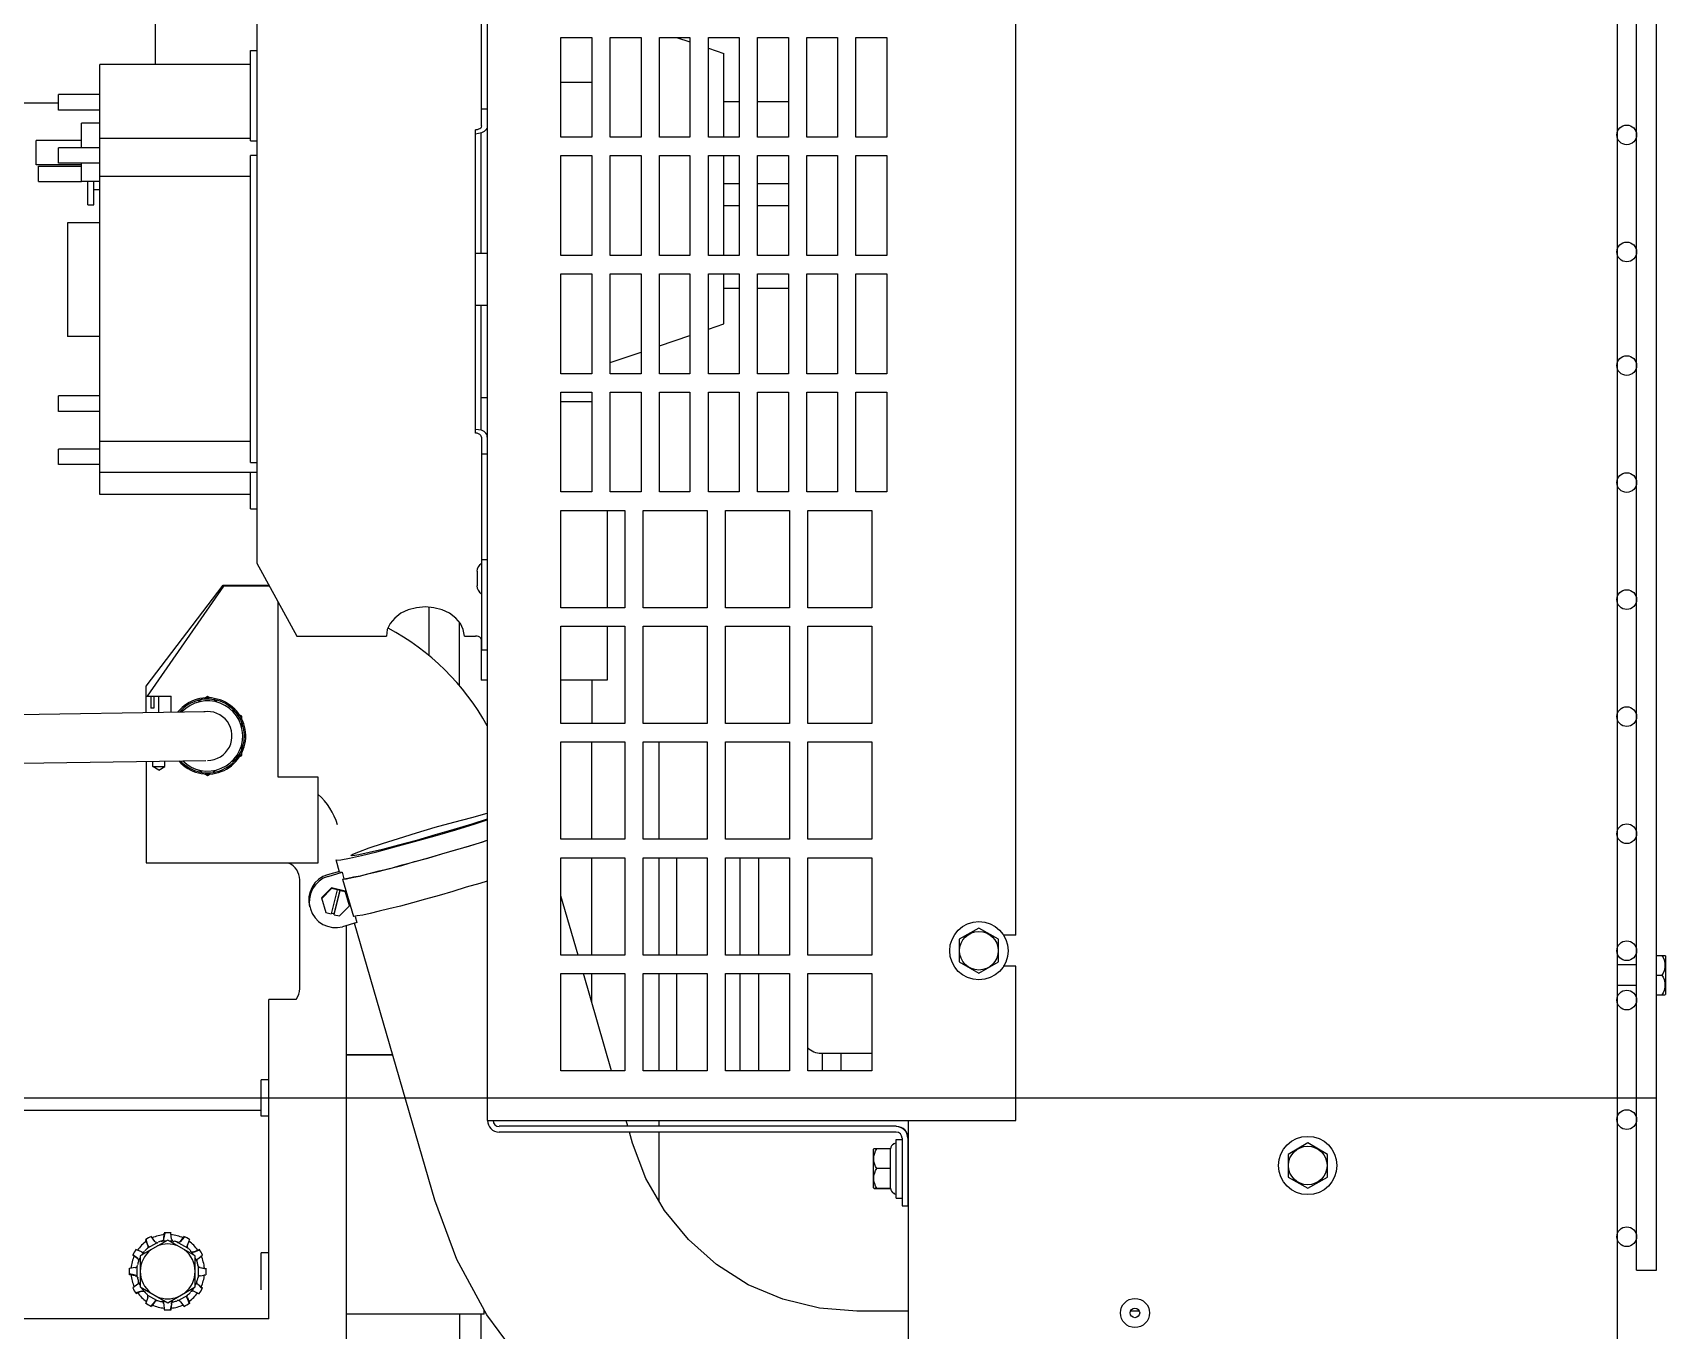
# Model space of a CAD drawing. Header units: millimetres. Extents: x 20 to 897, y 6 to 547.
# Drawn here: x 255.16 to 262.71, y 35.6 to 41.6 of the extents above; entities that cross this region are included whole.
import ezdxf

# ---------------------------------------------------------------- set-up
doc = ezdxf.new("R2010")
doc.units = ezdxf.units.MM
doc.layers.add('GENERADOR', color=254, linetype='Continuous')
doc.layers.add('Media Tensión', color=254, linetype='Continuous')

# ---------------------------------------------------------------- blocks, each defined once
blk = doc.blocks.new('Generador 2')
at = {"layer": 'GENERADOR', "color": 150}
for p, q in [((24.14442, 303.62146), (24.14442, 302.56469)), ((24.15282, 302.68076), (24.15282, 303.6168)), ((24.1614, 302.68076), (24.1614, 303.6168)), ((23.6525, 303.58358), (23.6525, 302.74589)), ((23.88259, 302.8265), (23.88259, 303.45482)), ((23.50806, 303.2878), (23.50806, 303.20551)), ((23.65007, 303.17882), (23.65007, 303.27157)), ((23.55229, 303.2335), (23.55229, 302.98848)), ((23.54949, 303.21166), (23.55229, 303.21166)), ((23.54949, 303.17229), (23.54949, 303.21166)), ((23.68459, 303.21726), (23.69803, 303.21726)), ((23.68459, 303.17397), (23.68459, 303.21726)), ((23.69803, 303.21726), (23.69803, 303.17397)), ((23.70606, 303.21726), (23.71949, 303.21726)), ((23.70606, 303.17397), (23.70606, 303.21726)), ((23.71949, 303.21726), (23.71949, 303.17397)), ((23.72752, 303.21726), (23.74076, 303.21726)), ((23.72752, 303.17397), (23.72752, 303.21726)), ((23.73498, 303.21726), (23.74076, 303.2154)), ((23.74076, 303.21726), (23.74076, 303.17397)), ((23.74879, 303.21726), (23.76222, 303.21726)), ((23.74879, 303.17397), (23.74879, 303.21726)), ((23.74879, 303.2126), (23.75551, 303.21036)), ((23.75551, 303.17397), (23.75551, 303.21036)), ((23.76222, 303.21726), (23.76222, 303.17397)), ((23.77025, 303.21726), (23.78368, 303.21726)), ((23.77025, 303.17397), (23.77025, 303.21726)), ((23.78368, 303.21726), (23.78368, 303.17397)), ((23.79171, 303.21726), (23.80496, 303.21726)), ((23.79171, 303.17397), (23.79171, 303.21726)), ((23.80496, 303.21726), (23.80496, 303.17397)), ((23.81298, 303.21726), (23.82642, 303.21726)), ((23.81298, 303.17397), (23.81298, 303.21726)), ((23.82642, 303.21726), (23.82642, 303.17397)), ((23.48399, 303.02804), (23.48399, 303.20551)), ((23.54949, 303.20551), (23.48399, 303.20551)), ((23.69803, 303.19767), (23.68459, 303.19767)), ((23.46589, 303.18573), (23.46589, 303.19244)), ((23.48399, 303.19244), (23.46589, 303.19244)), ((23.75551, 303.18946), (23.76222, 303.18946)), ((23.77025, 303.18946), (23.78368, 303.18946)), ((23.35299, 303.1889), (23.46589, 303.1889)), ((23.48399, 303.18573), (23.46589, 303.18573)), ((23.6525, 303.1861), (23.65007, 303.1861)), ((23.48399, 303.17994), (23.47596, 303.17994)), ((23.47596, 303.1693), (23.47596, 303.17994)), ((23.64746, 303.04502), (23.64746, 303.17714)), ((23.64821, 303.17714), (23.64746, 303.17714)), ((23.64877, 303.17546), (23.64746, 303.17528)), ((23.64877, 303.17733), (23.64821, 303.17714)), ((23.64933, 303.17752), (23.64877, 303.17733)), ((23.65007, 303.17584), (23.64877, 303.17546)), ((23.6497, 303.17789), (23.64933, 303.17752)), ((23.64989, 303.17826), (23.6497, 303.17789)), ((23.65007, 303.17882), (23.64989, 303.17826)), ((23.64989, 303.12321), (23.64989, 303.17584)), ((23.65119, 303.1764), (23.65007, 303.17584)), ((23.65194, 303.17714), (23.65119, 303.1764)), ((23.6525, 303.17789), (23.65194, 303.17714)), ((23.6525, 303.17882), (23.6525, 303.17789)), ((23.45618, 303.16184), (23.45618, 303.17248)), ((23.47596, 303.17248), (23.45618, 303.17248)), ((23.46589, 303.16259), (23.46589, 303.1693)), ((23.48399, 303.1693), (23.46589, 303.1693)), ((23.48399, 303.17341), (23.54949, 303.17341)), ((23.54949, 303.17229), (23.55229, 303.17229)), ((23.69803, 303.17397), (23.68459, 303.17397)), ((23.71949, 303.17397), (23.70606, 303.17397)), ((23.74076, 303.17397), (23.72752, 303.17397)), ((23.76222, 303.17397), (23.74879, 303.17397)), ((23.78368, 303.17397), (23.77025, 303.17397)), ((23.80496, 303.17397), (23.79171, 303.17397)), ((23.82642, 303.17397), (23.81298, 303.17397)), ((23.47596, 303.16184), (23.45618, 303.16184)), ((23.4573, 303.15456), (23.4573, 303.16128)), ((23.4573, 303.16128), (23.47596, 303.16128)), ((23.48399, 303.16259), (23.46589, 303.16259)), ((23.47596, 303.15456), (23.47596, 303.16259)), ((23.54949, 303.03233), (23.54949, 303.16595)), ((23.55229, 303.16595), (23.54949, 303.16595)), ((23.68459, 303.12247), (23.68459, 303.16595)), ((23.68459, 303.16595), (23.69803, 303.16595)), ((23.69803, 303.16595), (23.69803, 303.12247)), ((23.70606, 303.12247), (23.70606, 303.16595)), ((23.70606, 303.16595), (23.71949, 303.16595)), ((23.71949, 303.16595), (23.71949, 303.12247)), ((23.72752, 303.16595), (23.74076, 303.16595)), ((23.72752, 303.12247), (23.72752, 303.16595)), ((23.74076, 303.16595), (23.74076, 303.12247)), ((23.74879, 303.12247), (23.74879, 303.16595)), ((23.74879, 303.16595), (23.76222, 303.16595)), ((23.75551, 303.12247), (23.75551, 303.16595)), ((23.76222, 303.16595), (23.76222, 303.12247)), ((23.77025, 303.16595), (23.78368, 303.16595)), ((23.77025, 303.12247), (23.77025, 303.16595)), ((23.78368, 303.16595), (23.78368, 303.12247)), ((23.79171, 303.12247), (23.79171, 303.16595)), ((23.79171, 303.16595), (23.80496, 303.16595)), ((23.80496, 303.16595), (23.80496, 303.12247)), ((23.81298, 303.16595), (23.82642, 303.16595)), ((23.81298, 303.12247), (23.81298, 303.16595)), ((23.82642, 303.16595), (23.82642, 303.12247)), ((23.4573, 303.15456), (23.47596, 303.15456)), ((23.48399, 303.15456), (23.47596, 303.15456)), ((23.47876, 303.14449), (23.47876, 303.15456)), ((23.48138, 303.14449), (23.48138, 303.15456)), ((23.48399, 303.15699), (23.54949, 303.15699)), ((23.76222, 303.15363), (23.75551, 303.15363)), ((23.78368, 303.15363), (23.77025, 303.15363)), ((23.48138, 303.1512), (23.48399, 303.1512)), ((23.47876, 303.14449), (23.48138, 303.14449)), ((23.75551, 303.14411), (23.76222, 303.14411)), ((23.77025, 303.14411), (23.78368, 303.14411)), ((23.46981, 303.13665), (23.46981, 303.0872)), ((23.48399, 303.13665), (23.46981, 303.13665)), ((23.6525, 303.12321), (23.64746, 303.12321)), ((23.69803, 303.12247), (23.68459, 303.12247)), ((23.71949, 303.12247), (23.70606, 303.12247)), ((23.74076, 303.12247), (23.72752, 303.12247)), ((23.76222, 303.12247), (23.74879, 303.12247)), ((23.78368, 303.12247), (23.77025, 303.12247)), ((23.80496, 303.12247), (23.79171, 303.12247)), ((23.82642, 303.12247), (23.81298, 303.12247)), ((23.68459, 303.11444), (23.69803, 303.11444)), ((23.68459, 303.07096), (23.68459, 303.11444)), ((23.69803, 303.11444), (23.69803, 303.07096)), ((23.70606, 303.07096), (23.70606, 303.11444)), ((23.70606, 303.11444), (23.71949, 303.11444)), ((23.71949, 303.11444), (23.71949, 303.07096)), ((23.72752, 303.11444), (23.74076, 303.11444)), ((23.72752, 303.07096), (23.72752, 303.11444)), ((23.74076, 303.11444), (23.74076, 303.07096)), ((23.74879, 303.11444), (23.76222, 303.11444)), ((23.74879, 303.07096), (23.74879, 303.11444)), ((23.75551, 303.09261), (23.75551, 303.11444)), ((23.76222, 303.11444), (23.76222, 303.07096)), ((23.77025, 303.11444), (23.78368, 303.11444)), ((23.77025, 303.07096), (23.77025, 303.11444)), ((23.78368, 303.11444), (23.78368, 303.07096)), ((23.79171, 303.11444), (23.80496, 303.11444)), ((23.79171, 303.07096), (23.79171, 303.11444)), ((23.80496, 303.11444), (23.80496, 303.07096)), ((23.81298, 303.11444), (23.82642, 303.11444)), ((23.81298, 303.07096), (23.81298, 303.11444)), ((23.82642, 303.11444), (23.82642, 303.07096)), ((23.76222, 303.1081), (23.75551, 303.1081)), ((23.78368, 303.1081), (23.77025, 303.1081)), ((23.6525, 303.10063), (23.64746, 303.10063)), ((23.64989, 303.04633), (23.64989, 303.10063)), ((23.74879, 303.09037), (23.75551, 303.09261)), ((23.48399, 303.0872), (23.46981, 303.0872)), ((23.72752, 303.08309), (23.74076, 303.08757)), ((23.70606, 303.07581), (23.71949, 303.08029)), ((23.69803, 303.07096), (23.68459, 303.07096)), ((23.71949, 303.07096), (23.70606, 303.07096)), ((23.74076, 303.07096), (23.72752, 303.07096)), ((23.76222, 303.07096), (23.74879, 303.07096)), ((23.78368, 303.07096), (23.77025, 303.07096)), ((23.80496, 303.07096), (23.79171, 303.07096)), ((23.82642, 303.07096), (23.81298, 303.07096)), ((23.46589, 303.05454), (23.46589, 303.06126)), ((23.48399, 303.06126), (23.46589, 303.06126)), ((23.68459, 303.01946), (23.68459, 303.06294)), ((23.68459, 303.06294), (23.69803, 303.06294)), ((23.69803, 303.06294), (23.69803, 303.01946)), ((23.70606, 303.01946), (23.70606, 303.06294)), ((23.70606, 303.06294), (23.71949, 303.06294)), ((23.71949, 303.06294), (23.71949, 303.01946)), ((23.72752, 303.06294), (23.74076, 303.06294)), ((23.72752, 303.01946), (23.72752, 303.06294)), ((23.74076, 303.06294), (23.74076, 303.01946)), ((23.74879, 303.01946), (23.74879, 303.06294)), ((23.74879, 303.06294), (23.76222, 303.06294)), ((23.76222, 303.06294), (23.76222, 303.01946)), ((23.77025, 303.06294), (23.78368, 303.06294)), ((23.77025, 303.01946), (23.77025, 303.06294)), ((23.78368, 303.06294), (23.78368, 303.01946)), ((23.79171, 303.01946), (23.79171, 303.06294)), ((23.79171, 303.06294), (23.80496, 303.06294)), ((23.80496, 303.06294), (23.80496, 303.01946)), ((23.81298, 303.06294), (23.82642, 303.06294)), ((23.81298, 303.01946), (23.81298, 303.06294)), ((23.82642, 303.06294), (23.82642, 303.01946)), ((23.48399, 303.05454), (23.46589, 303.05454)), ((23.6525, 303.06051), (23.64989, 303.06051)), ((23.69803, 303.05864), (23.68459, 303.05864)), ((23.54949, 303.04148), (23.48399, 303.04148)), ((23.64877, 303.04651), (23.64746, 303.0467)), ((23.64821, 303.04502), (23.64746, 303.04502)), ((23.64877, 303.04484), (23.64821, 303.04502)), ((23.65007, 303.04633), (23.64877, 303.04651)), ((23.64933, 303.04446), (23.64877, 303.04484)), ((23.6497, 303.04409), (23.64933, 303.04446)), ((23.64989, 303.04372), (23.6497, 303.04409)), ((23.65007, 303.04334), (23.64989, 303.04372)), ((23.65119, 303.04577), (23.65007, 303.04633)), ((23.65007, 303.04334), (23.65007, 302.9506)), ((23.65194, 303.04502), (23.65119, 303.04577)), ((23.6525, 303.04428), (23.65194, 303.04502)), ((23.6525, 303.04334), (23.6525, 303.04428)), ((23.46589, 303.0314), (23.46589, 303.03812)), ((23.48399, 303.03812), (23.46589, 303.03812)), ((23.6525, 303.03588), (23.65007, 303.03588)), ((23.48399, 303.0314), (23.46589, 303.0314)), ((23.48399, 303.02804), (23.55229, 303.02804)), ((23.48399, 303.01834), (23.48399, 303.02804)), ((23.54949, 303.03233), (23.55229, 303.03233)), ((23.54949, 303.01218), (23.54949, 303.02804)), ((23.69803, 303.01946), (23.68459, 303.01946)), ((23.71949, 303.01946), (23.70606, 303.01946)), ((23.74076, 303.01946), (23.72752, 303.01946)), ((23.76222, 303.01946), (23.74879, 303.01946)), ((23.78368, 303.01946), (23.77025, 303.01946)), ((23.80496, 303.01946), (23.79171, 303.01946)), ((23.82642, 303.01946), (23.81298, 303.01946)), ((23.54949, 303.01834), (23.48399, 303.01834)), ((23.54949, 303.01218), (23.55229, 303.01218)), ((23.68459, 303.01143), (23.7124, 303.01143)), ((23.68459, 302.96907), (23.68459, 303.01143)), ((23.70475, 303.01143), (23.70475, 302.96907)), ((23.7124, 303.01143), (23.7124, 302.96907)), ((23.72042, 302.96907), (23.72042, 303.01143)), ((23.72042, 303.01143), (23.74823, 303.01143)), ((23.74823, 303.01143), (23.74823, 302.96907)), ((23.75625, 303.01143), (23.78406, 303.01143)), ((23.75625, 302.96907), (23.75625, 303.01143)), ((23.78406, 303.01143), (23.78406, 302.96907)), ((23.79208, 303.01143), (23.81989, 303.01143)), ((23.79208, 302.96907), (23.79208, 303.01143)), ((23.81989, 303.01143), (23.81989, 302.96907)), ((23.55229, 302.98848), (23.56964, 302.95676)), ((23.64821, 302.98493), (23.64821, 302.97859)), ((23.6525, 302.98997), (23.65007, 302.98997)), ((23.50414, 302.93492), (23.53755, 302.97896)), ((23.53773, 302.9784), (23.50452, 302.93063)), ((23.53755, 302.97896), (23.55751, 302.97896)), ((23.55789, 302.9784), (23.53773, 302.9784)), ((23.56162, 302.89536), (23.56162, 302.9715)), ((23.62171, 302.96907), (23.61816, 302.96814)), ((23.62563, 302.96944), (23.62171, 302.96907)), ((23.62936, 302.96907), (23.62563, 302.96944)), ((23.62712, 302.96926), (23.62712, 302.94817)), ((23.6329, 302.96814), (23.62936, 302.96907)), ((23.7124, 302.96907), (23.68459, 302.96907)), ((23.74823, 302.96907), (23.72042, 302.96907)), ((23.78406, 302.96907), (23.75625, 302.96907)), ((23.81989, 302.96907), (23.79208, 302.96907)), ((23.61032, 302.96217), (23.60902, 302.95955)), ((23.61238, 302.96459), (23.61032, 302.96217)), ((23.61499, 302.96665), (23.61238, 302.96459)), ((23.61816, 302.96814), (23.61499, 302.96665)), ((23.63608, 302.96665), (23.6329, 302.96814)), ((23.63888, 302.96459), (23.63608, 302.96665)), ((23.64093, 302.96217), (23.63888, 302.96459)), ((23.64055, 302.93511), (23.64055, 302.96273)), ((23.64205, 302.95955), (23.64093, 302.96217)), ((23.56964, 302.95676), (23.60864, 302.95676)), ((23.60902, 302.95955), (23.60864, 302.95676)), ((23.64261, 302.95676), (23.64205, 302.95955)), ((23.64261, 302.95676), (23.64746, 302.95676)), ((23.64821, 302.95676), (23.64746, 302.95676)), ((23.64877, 302.95657), (23.64821, 302.95676)), ((23.64933, 302.9562), (23.64877, 302.95657)), ((23.6497, 302.95582), (23.64933, 302.9562)), ((23.64989, 302.95545), (23.6497, 302.95582)), ((23.64989, 302.95564), (23.64989, 302.93753)), ((23.65007, 302.95508), (23.64989, 302.95545)), ((23.68459, 302.96105), (23.7124, 302.96105)), ((23.68459, 302.91869), (23.68459, 302.96105)), ((23.70475, 302.96105), (23.70475, 302.93753)), ((23.7124, 302.96105), (23.7124, 302.91869)), ((23.72042, 302.91869), (23.72042, 302.96105)), ((23.72042, 302.96105), (23.74823, 302.96105)), ((23.74823, 302.96105), (23.74823, 302.91869)), ((23.75625, 302.96105), (23.78406, 302.96105)), ((23.75625, 302.91869), (23.75625, 302.96105)), ((23.78406, 302.96105), (23.78406, 302.91869)), ((23.79208, 302.96105), (23.81989, 302.96105)), ((23.79208, 302.91869), (23.79208, 302.96105)), ((23.81989, 302.96105), (23.81989, 302.91869)), ((23.6525, 302.9506), (23.65007, 302.9506)), ((23.50414, 302.92354), (23.50414, 302.93492)), ((23.6525, 302.93753), (23.64989, 302.93753)), ((23.70475, 302.93753), (23.68459, 302.93753)), ((23.69803, 302.93753), (23.69803, 302.91869)), ((23.50414, 302.93063), (23.51497, 302.93063)), ((23.50414, 302.92354), (23.50414, 302.93063)), ((23.50414, 302.93026), (23.50414, 302.93026)), ((23.5062, 302.93063), (23.5062, 302.9254)), ((23.5075, 302.93063), (23.5075, 302.9254)), ((23.50955, 302.92354), (23.50955, 302.93063)), ((23.51497, 302.92373), (23.51497, 302.93063)), ((23.5284, 302.92914), (23.52672, 302.9282)), ((23.53083, 302.93044), (23.52989, 302.92988)), ((23.53195, 302.92988), (23.53083, 302.93044)), ((23.53493, 302.9282), (23.53325, 302.92914)), ((22.43688, 302.90693), (23.52971, 302.92391)), ((23.5075, 302.9254), (23.5062, 302.9254)), ((23.52019, 302.92428), (23.51926, 302.92373)), ((23.54333, 302.92335), (23.54146, 302.92428)), ((23.54576, 302.92186), (23.54464, 302.92242)), ((23.54576, 302.92074), (23.54576, 302.92186)), ((23.54576, 302.91719), (23.54576, 302.91906)), ((23.7124, 302.91869), (23.68459, 302.91869)), ((23.74823, 302.91869), (23.72042, 302.91869)), ((23.78406, 302.91869), (23.75625, 302.91869)), ((23.81989, 302.91869), (23.79208, 302.91869)), ((23.54576, 302.90768), (23.54576, 302.90954)), ((23.54576, 302.90469), (23.54576, 302.90581)), ((23.68459, 302.8683), (23.68459, 302.91066)), ((23.68459, 302.91066), (23.7124, 302.91066)), ((23.69803, 302.8683), (23.69803, 302.91066)), ((23.7124, 302.91066), (23.7124, 302.8683)), ((23.72042, 302.8683), (23.72042, 302.91066)), ((23.72042, 302.91066), (23.74823, 302.91066)), ((23.72733, 302.8683), (23.72733, 302.91066)), ((23.74823, 302.91066), (23.74823, 302.8683)), ((23.75625, 302.91066), (23.78406, 302.91066)), ((23.75625, 302.8683), (23.75625, 302.91066)), ((23.78406, 302.91066), (23.78406, 302.8683)), ((23.79208, 302.8683), (23.79208, 302.91066)), ((23.79208, 302.91066), (23.81989, 302.91066)), ((23.81989, 302.91066), (23.81989, 302.8683)), ((22.43725, 302.88566), (23.53008, 302.90264)), ((23.50414, 302.90226), (23.50414, 302.85804)), ((23.50694, 302.90003), (23.50694, 302.90226)), ((23.50694, 302.90003), (23.51217, 302.90003)), ((23.50955, 302.89835), (23.50694, 302.90003)), ((23.50955, 302.89835), (23.51217, 302.90003)), ((23.51217, 302.90003), (23.51217, 302.90245)), ((23.52672, 302.89853), (23.5284, 302.8976)), ((23.53325, 302.8976), (23.53493, 302.89853)), ((23.54146, 302.90226), (23.54333, 302.90338)), ((23.54464, 302.90413), (23.54576, 302.90469)), ((23.52989, 302.89667), (23.53083, 302.89611)), ((23.53083, 302.89611), (23.53195, 302.89685)), ((23.57897, 302.89536), (23.56162, 302.89536)), ((23.57897, 302.85804), (23.57897, 302.89536)), ((23.63794, 302.87577), (23.64578, 302.87782)), ((23.64578, 302.87782), (23.6525, 302.87968)), ((23.6525, 302.87707), (23.64578, 302.87483)), ((23.64727, 302.87502), (23.6525, 302.8767)), ((23.61387, 302.86867), (23.62171, 302.8711)), ((23.62096, 302.86737), (23.62992, 302.86979)), ((23.62171, 302.8711), (23.62992, 302.87353)), ((23.62992, 302.87017), (23.62171, 302.86774)), ((23.62992, 302.87353), (23.63794, 302.87577)), ((23.63794, 302.87259), (23.62992, 302.87017)), ((23.62992, 302.86979), (23.63888, 302.87241)), ((23.64578, 302.87483), (23.63794, 302.87259)), ((23.63888, 302.87241), (23.64727, 302.87502)), ((23.59409, 302.86177), (23.5967, 302.86289)), ((23.5967, 302.86289), (23.60118, 302.86457)), ((23.60118, 302.86252), (23.5967, 302.86158)), ((23.59782, 302.86121), (23.60454, 302.86289)), ((23.60118, 302.86457), (23.60697, 302.86644)), ((23.60697, 302.86382), (23.60118, 302.86252)), ((23.60454, 302.86289), (23.61238, 302.86494)), ((23.60697, 302.86644), (23.61387, 302.86867)), ((23.61387, 302.86569), (23.60697, 302.86382)), ((23.61238, 302.86494), (23.62096, 302.86737)), ((23.62171, 302.86774), (23.61387, 302.86569)), ((23.63272, 302.86196), (23.63888, 302.86364)), ((23.63272, 302.86196), (23.63869, 302.86364)), ((23.63869, 302.86364), (23.64447, 302.86532)), ((23.63888, 302.86364), (23.64485, 302.8655)), ((23.64447, 302.86532), (23.65007, 302.867)), ((23.64485, 302.8655), (23.65063, 302.86718)), ((23.65007, 302.867), (23.6525, 302.86793)), ((23.65063, 302.86718), (23.6525, 302.86793)), ((23.7124, 302.8683), (23.68459, 302.8683)), ((23.74823, 302.8683), (23.72042, 302.8683)), ((23.78406, 302.8683), (23.75625, 302.8683)), ((23.81989, 302.8683), (23.79208, 302.8683)), ((23.50414, 302.85804), (23.57897, 302.85804)), ((23.58681, 302.85934), (23.587, 302.85916)), ((23.5883, 302.85393), (23.58681, 302.85934)), ((23.587, 302.85916), (23.58886, 302.85934)), ((23.58886, 302.85934), (23.5926, 302.86009)), ((23.5926, 302.86009), (23.59782, 302.86121)), ((23.59316, 302.86121), (23.59409, 302.86177)), ((23.59409, 302.86102), (23.59316, 302.86121)), ((23.5967, 302.86158), (23.59409, 302.86102)), ((23.6051, 302.85431), (23.60995, 302.85561)), ((23.60547, 302.85449), (23.61032, 302.85561)), ((23.60995, 302.85561), (23.61536, 302.85692)), ((23.61032, 302.85561), (23.61555, 302.85711)), ((23.61536, 302.85692), (23.62096, 302.8586)), ((23.61555, 302.85711), (23.62115, 302.8586)), ((23.62096, 302.8586), (23.62675, 302.86009)), ((23.62115, 302.8586), (23.62693, 302.86028)), ((23.62675, 302.86009), (23.63272, 302.86196)), ((23.62693, 302.86028), (23.63272, 302.86196)), ((23.68459, 302.86028), (23.7124, 302.86028)), ((23.68459, 302.81792), (23.68459, 302.86028)), ((23.69803, 302.81792), (23.69803, 302.86028)), ((23.7124, 302.86028), (23.7124, 302.81792)), ((23.72042, 302.81792), (23.72042, 302.86028)), ((23.72042, 302.86028), (23.74823, 302.86028)), ((23.72733, 302.81792), (23.72733, 302.86028)), ((23.73498, 302.86028), (23.73498, 302.81792)), ((23.74823, 302.86028), (23.74823, 302.81792)), ((23.75625, 302.86028), (23.78406, 302.86028)), ((23.75625, 302.81792), (23.75625, 302.86028)), ((23.7626, 302.81792), (23.7626, 302.86028)), ((23.77062, 302.86028), (23.77062, 302.81792)), ((23.78406, 302.86028), (23.78406, 302.81792)), ((23.79208, 302.86028), (23.81989, 302.86028)), ((23.79208, 302.81792), (23.79208, 302.86028)), ((23.81989, 302.86028), (23.81989, 302.81792)), ((23.57095, 302.80336), (23.57095, 302.85057)), ((23.57748, 302.84927), (23.57636, 302.8474)), ((23.57785, 302.84852), (23.57655, 302.84665)), ((23.57916, 302.85076), (23.57748, 302.84927)), ((23.57935, 302.85001), (23.57785, 302.84852)), ((23.58103, 302.85207), (23.57916, 302.85076)), ((23.58121, 302.85132), (23.57935, 302.85001)), ((23.58308, 302.85281), (23.58103, 302.85207)), ((23.58327, 302.85207), (23.58121, 302.85132)), ((23.5883, 302.85431), (23.58308, 302.85281)), ((23.58327, 302.85207), (23.58942, 302.85393)), ((23.5883, 302.85393), (23.58849, 302.85393)), ((23.58849, 302.85393), (23.58942, 302.85393)), ((23.58942, 302.85393), (23.59017, 302.85113)), ((23.58961, 302.85095), (23.59129, 302.85113)), ((23.58961, 302.85095), (23.59017, 302.85113)), ((23.58961, 302.85095), (23.59428, 302.83471)), ((23.59017, 302.85113), (23.59185, 302.85132)), ((23.59129, 302.85113), (23.59372, 302.85169)), ((23.59185, 302.85132), (23.59428, 302.85188)), ((23.59372, 302.85169), (23.59689, 302.85225)), ((23.59428, 302.85188), (23.59745, 302.85244)), ((23.59689, 302.85225), (23.60062, 302.85319)), ((23.59745, 302.85244), (23.60118, 302.85337)), ((23.60062, 302.85319), (23.6051, 302.85431)), ((23.60118, 302.85337), (23.60547, 302.85449)), ((23.64933, 302.84908), (23.64335, 302.8474)), ((23.6525, 302.85001), (23.64933, 302.84908)), ((23.57543, 302.84535), (23.57487, 302.8433)), ((23.57487, 302.8433), (23.57487, 302.84106)), ((23.57487, 302.84106), (23.57524, 302.83882)), ((23.57524, 302.84236), (23.57505, 302.84031)), ((23.57561, 302.8446), (23.57524, 302.84236)), ((23.57636, 302.8474), (23.57543, 302.84535)), ((23.57655, 302.84665), (23.57561, 302.8446)), ((23.58476, 302.84721), (23.58047, 302.84274)), ((23.58476, 302.84684), (23.58047, 302.84236)), ((23.58047, 302.84274), (23.58233, 302.83639)), ((23.58718, 302.84628), (23.58457, 302.83583)), ((23.58476, 302.84721), (23.58476, 302.84684)), ((23.59073, 302.84572), (23.58476, 302.84721)), ((23.58718, 302.84628), (23.58476, 302.84684)), ((23.58588, 302.83583), (23.58849, 302.8461)), ((23.58588, 302.83546), (23.58849, 302.84591)), ((23.58718, 302.84647), (23.58849, 302.8461)), ((23.58718, 302.84628), (23.58718, 302.84647)), ((23.58849, 302.84591), (23.58849, 302.8461)), ((23.59092, 302.84535), (23.58849, 302.84591)), ((23.5926, 302.83938), (23.59073, 302.84572)), ((23.62563, 302.84218), (23.62003, 302.84068)), ((23.6316, 302.84386), (23.62563, 302.84218)), ((23.63757, 302.84554), (23.6316, 302.84386)), ((23.64335, 302.8474), (23.63757, 302.84554)), ((23.69206, 302.81792), (23.68459, 302.84367)), ((23.57505, 302.84031), (23.57561, 302.83807)), ((23.57561, 302.83807), (23.57636, 302.83602)), ((23.57636, 302.83602), (23.57767, 302.83415)), ((23.57767, 302.83415), (23.57916, 302.83247)), ((23.58233, 302.83639), (23.58457, 302.83583)), ((23.58588, 302.83583), (23.58457, 302.83602)), ((23.58588, 302.83546), (23.58588, 302.83583)), ((23.58588, 302.83546), (23.5883, 302.8349)), ((23.5883, 302.8349), (23.5926, 302.83938)), ((23.59596, 302.8349), (23.59428, 302.83471)), ((23.59502, 302.83471), (23.59577, 302.8321)), ((23.59838, 302.83527), (23.59596, 302.8349)), ((23.60155, 302.83602), (23.59838, 302.83527)), ((23.60547, 302.83695), (23.60155, 302.83602)), ((23.60976, 302.83807), (23.60547, 302.83695)), ((23.6148, 302.83919), (23.60976, 302.83807)), ((23.62003, 302.84068), (23.6148, 302.83919)), ((23.57916, 302.83247), (23.58103, 302.83117)), ((23.58103, 302.83117), (23.58308, 302.83042)), ((23.58308, 302.83042), (23.58513, 302.82986)), ((23.58513, 302.82986), (23.58737, 302.82986)), ((23.58737, 302.82986), (23.58961, 302.83023)), ((23.59577, 302.8321), (23.58961, 302.83023)), ((23.5911, 302.83079), (23.5911, 302.63672)), ((23.62973, 302.71118), (23.59484, 302.83173)), ((23.86654, 302.82967), (23.85796, 302.82482)), ((23.87512, 302.82482), (23.86654, 302.82967)), ((23.85796, 302.82482), (23.85796, 302.81493)), ((23.87512, 302.81493), (23.87512, 302.82482)), ((23.88259, 302.8265), (23.87736, 302.8265)), ((23.7124, 302.81792), (23.68459, 302.81792)), ((23.74823, 302.81792), (23.72042, 302.81792)), ((23.78406, 302.81792), (23.75625, 302.81792)), ((23.81989, 302.81792), (23.79208, 302.81792)), ((23.85796, 302.81493), (23.86654, 302.81008)), ((23.86654, 302.81008), (23.87512, 302.81493)), ((23.88259, 302.81307), (23.87718, 302.81307)), ((23.88259, 302.74589), (23.88259, 302.81307)), ((24.15282, 302.81362), (24.14442, 302.81362)), ((24.1614, 302.81773), (24.16513, 302.81773)), ((24.16383, 302.81773), (24.16438, 302.8168)), ((24.16438, 302.8168), (24.16476, 302.81586)), ((24.16476, 302.81586), (24.16494, 302.81512)), ((24.16494, 302.81512), (24.16513, 302.81418)), ((24.16513, 302.81269), (24.16494, 302.81176)), ((24.16513, 302.81773), (24.16532, 302.81754)), ((24.16513, 302.81418), (24.16513, 302.81344)), ((24.16513, 302.81344), (24.16513, 302.81269)), ((24.16532, 302.81754), (24.16532, 302.80075)), ((23.68459, 302.76753), (23.68459, 302.80989)), ((23.68459, 302.80989), (23.7124, 302.80989)), ((23.70661, 302.76753), (23.69449, 302.80989)), ((23.69803, 302.79758), (23.69803, 302.80989)), ((23.7124, 302.80989), (23.7124, 302.76753)), ((23.72042, 302.76753), (23.72042, 302.80989)), ((23.72042, 302.80989), (23.74823, 302.80989)), ((23.72733, 302.76753), (23.72733, 302.80989)), ((23.73498, 302.80989), (23.73498, 302.76753)), ((23.74823, 302.80989), (23.74823, 302.76753)), ((23.75625, 302.80989), (23.78406, 302.80989)), ((23.75625, 302.76753), (23.75625, 302.80989)), ((23.7626, 302.76753), (23.7626, 302.80989)), ((23.77062, 302.80989), (23.77062, 302.76753)), ((23.78406, 302.80989), (23.78406, 302.76753)), ((23.79208, 302.76753), (23.79208, 302.80989)), ((23.79208, 302.80989), (23.81989, 302.80989)), ((23.81989, 302.80989), (23.81989, 302.76753)), ((24.1614, 302.80915), (24.16383, 302.80915)), ((24.16438, 302.81008), (24.16383, 302.80915)), ((24.16383, 302.80915), (24.16438, 302.80821)), ((24.16476, 302.81101), (24.16438, 302.81008)), ((24.16438, 302.80821), (24.16476, 302.80728)), ((24.16494, 302.81176), (24.16476, 302.81101)), ((24.16476, 302.80728), (24.16494, 302.80653)), ((24.16494, 302.80653), (24.16513, 302.80579)), ((24.16513, 302.80579), (24.16513, 302.80485)), ((23.55751, 302.65948), (23.55751, 302.79851)), ((23.56927, 302.79851), (23.55751, 302.79851)), ((24.15282, 302.80467), (24.14442, 302.80467)), ((24.1614, 302.80056), (24.16513, 302.80056)), ((24.16438, 302.8015), (24.16383, 302.80056)), ((24.16476, 302.80243), (24.16438, 302.8015)), ((24.16494, 302.80317), (24.16476, 302.80243)), ((24.16513, 302.80411), (24.16494, 302.80317)), ((24.16513, 302.80485), (24.16513, 302.80411)), ((24.16513, 302.80056), (24.16532, 302.80075)), ((23.61144, 302.77444), (23.5911, 302.77444)), ((23.5911, 302.77444), (23.61144, 302.77444)), ((23.79787, 302.77518), (23.81989, 302.77518)), ((23.79843, 302.76753), (23.79843, 302.77518)), ((23.80645, 302.77518), (23.80645, 302.76753)), ((23.55751, 302.76361), (23.55415, 302.76361)), ((23.55415, 302.74775), (23.55415, 302.76361)), ((23.7124, 302.76753), (23.68459, 302.76753)), ((23.74823, 302.76753), (23.72042, 302.76753)), ((23.78406, 302.76753), (23.75625, 302.76753)), ((23.81989, 302.76753), (23.79208, 302.76753)), ((22.5104, 302.75578), (24.1614, 302.75578)), ((23.55415, 302.75018), (23.2343, 302.75018)), ((23.55751, 302.74775), (23.55415, 302.74775)), ((23.6525, 302.74589), (23.88259, 302.74589)), ((23.83052, 302.74346), (23.65772, 302.74346)), ((23.71371, 302.74346), (23.71296, 302.74589)), ((23.72733, 302.74346), (23.72733, 302.74589)), ((23.83575, 302.74589), (23.83575, 302.53576)), ((23.83052, 302.74085), (23.65772, 302.74085)), ((23.71576, 302.736), (23.71445, 302.74085)), ((23.72154, 302.72069), (23.71576, 302.736)), ((23.72733, 302.7108), (23.72733, 302.74085)), ((23.82959, 302.73581), (23.83052, 302.73618)), ((23.83052, 302.73767), (23.83314, 302.73767)), ((23.83052, 302.71211), (23.83052, 302.73767)), ((23.83314, 302.73823), (23.83314, 302.70875)), ((23.83556, 302.73823), (23.83556, 302.70875)), ((24.00967, 302.73618), (24.00109, 302.73114)), ((24.01825, 302.73114), (24.00967, 302.73618)), ((23.82082, 302.73357), (23.82063, 302.73338)), ((23.82063, 302.71659), (23.82063, 302.73338)), ((23.8281, 302.73357), (23.82082, 302.73357)), ((23.82082, 302.73002), (23.82101, 302.73077)), ((23.82082, 302.72928), (23.82082, 302.73002)), ((23.82082, 302.72834), (23.82082, 302.72928)), ((23.82101, 302.7276), (23.82082, 302.72834)), ((23.82101, 302.73077), (23.82119, 302.7317)), ((23.82119, 302.72666), (23.82101, 302.7276)), ((23.82119, 302.7317), (23.82157, 302.73264)), ((23.82157, 302.73264), (23.82213, 302.73357)), ((23.8281, 302.7164), (23.8281, 302.73357)), ((24.00109, 302.73114), (24.00109, 302.72125)), ((24.01825, 302.72125), (24.01825, 302.73114)), ((23.72975, 302.7067), (23.72154, 302.72069)), ((23.82082, 302.72144), (23.82101, 302.72237)), ((23.82082, 302.72069), (23.82082, 302.72144)), ((23.82082, 302.71976), (23.82082, 302.72069)), ((23.82101, 302.72237), (23.82119, 302.72312)), ((23.82157, 302.72592), (23.82119, 302.72666)), ((23.82119, 302.72312), (23.82157, 302.72405)), ((23.82213, 302.72499), (23.82157, 302.72592)), ((23.82157, 302.72405), (23.82213, 302.72499)), ((23.8281, 302.72499), (23.82213, 302.72499)), ((24.00109, 302.72125), (24.00967, 302.7164)), ((24.00967, 302.7164), (24.01825, 302.72125)), ((23.82101, 302.71621), (23.82063, 302.71659)), ((23.82101, 302.71901), (23.82082, 302.71976)), ((23.82082, 302.7164), (23.8281, 302.7164)), ((23.82119, 302.71827), (23.82101, 302.71901)), ((23.82101, 302.71621), (23.8281, 302.71621)), ((23.82157, 302.71733), (23.82119, 302.71827)), ((23.82213, 302.7164), (23.82157, 302.71733)), ((23.82231, 302.71621), (23.82213, 302.7164)), ((23.82959, 302.71416), (23.83052, 302.7136)), ((23.82978, 302.71398), (23.83052, 302.7136)), ((23.63925, 302.68542), (23.62973, 302.71118)), ((23.7402, 302.69401), (23.72975, 302.7067)), ((23.83052, 302.71211), (23.83314, 302.71211)), ((23.83071, 302.71211), (23.83314, 302.71211)), ((23.83071, 302.71211), (23.83071, 302.71211)), ((23.83314, 302.70875), (23.83556, 302.70875)), ((23.51347, 302.69382), (23.50153, 302.68692)), ((23.50489, 302.69158), (23.50396, 302.69382)), ((23.50489, 302.6914), (23.50414, 302.69401)), ((23.50489, 302.69046), (23.50881, 302.6927)), ((23.50787, 302.69326), (23.50638, 302.69531)), ((23.50787, 302.69326), (23.50806, 302.69307)), ((23.50806, 302.69307), (23.50825, 302.69289)), ((23.50825, 302.69289), (23.50862, 302.69289)), ((23.50862, 302.69289), (23.50881, 302.6927)), ((23.50881, 302.6927), (23.50899, 302.6927)), ((23.50899, 302.6927), (23.50918, 302.69289)), ((23.50918, 302.69289), (23.50918, 302.69289)), ((23.51086, 302.69326), (23.51067, 302.69326)), ((23.51105, 302.69326), (23.51086, 302.69326)), ((23.51105, 302.69326), (23.51086, 302.69326)), ((23.51086, 302.69326), (23.51086, 302.69326)), ((23.51142, 302.69363), (23.51105, 302.69345)), ((23.51105, 302.69345), (23.51105, 302.69326)), ((23.51123, 302.69345), (23.51105, 302.69326)), ((23.51142, 302.69345), (23.51123, 302.69345)), ((23.51123, 302.69345), (23.51273, 302.69345)), ((23.51161, 302.69382), (23.51142, 302.69363)), ((23.51161, 302.69363), (23.51142, 302.69345)), ((23.51179, 302.69419), (23.51161, 302.69401)), ((23.51179, 302.69419), (23.51161, 302.69401)), ((23.51161, 302.69401), (23.51161, 302.69382)), ((23.51161, 302.69401), (23.51161, 302.69363)), ((23.51179, 302.69419), (23.51198, 302.69681)), ((23.51179, 302.69419), (23.51235, 302.69681)), ((23.52542, 302.68692), (23.51347, 302.69382)), ((23.51422, 302.69345), (23.51571, 302.69345)), ((23.51515, 302.69419), (23.51478, 302.69681)), ((23.51515, 302.69419), (23.51534, 302.69401)), ((23.51534, 302.69401), (23.51534, 302.69382)), ((23.51534, 302.69382), (23.51553, 302.69363)), ((23.51553, 302.69363), (23.51571, 302.69345)), ((23.51571, 302.69345), (23.5159, 302.69326)), ((23.5159, 302.69326), (23.51609, 302.69326)), ((23.51609, 302.69326), (23.51609, 302.69326)), ((23.51777, 302.69289), (23.51758, 302.69289)), ((23.51795, 302.6927), (23.51777, 302.69289)), ((23.51777, 302.6927), (23.51777, 302.69289)), ((23.51795, 302.6927), (23.51777, 302.6927)), ((23.51814, 302.6927), (23.51795, 302.6927)), ((23.51814, 302.6927), (23.51795, 302.6927)), ((23.51833, 302.69289), (23.51814, 302.6927)), ((23.51814, 302.6927), (23.52206, 302.69046)), ((23.51833, 302.6927), (23.51814, 302.6927)), ((23.51851, 302.69289), (23.51833, 302.6927)), ((23.51851, 302.69289), (23.51833, 302.69289)), ((23.51888, 302.69307), (23.51851, 302.69289)), ((23.51888, 302.69307), (23.51851, 302.69289)), ((23.51907, 302.69326), (23.51888, 302.69307)), ((23.51907, 302.69307), (23.51888, 302.69307)), ((23.51907, 302.69326), (23.52056, 302.69531)), ((23.51907, 302.69307), (23.52075, 302.69513)), ((23.52206, 302.69158), (23.52299, 302.69382)), ((23.75233, 302.68318), (23.7402, 302.69401)), ((23.50041, 302.6858), (23.49836, 302.68748)), ((23.50041, 302.68561), (23.49836, 302.68729)), ((23.50209, 302.68878), (23.49966, 302.68972)), ((23.50041, 302.6858), (23.5006, 302.68542)), ((23.50041, 302.68561), (23.5006, 302.68542)), ((23.5006, 302.68542), (23.50078, 302.68524)), ((23.5006, 302.68542), (23.50078, 302.68524)), ((23.50078, 302.68486), (23.50153, 302.68598)), ((23.50078, 302.68524), (23.50078, 302.68505)), ((23.50078, 302.68524), (23.50078, 302.68505)), ((23.50078, 302.68505), (23.50078, 302.68468)), ((23.50078, 302.68505), (23.50078, 302.68486)), ((23.50078, 302.68486), (23.50078, 302.68468)), ((23.50078, 302.68468), (23.50078, 302.68468)), ((23.50078, 302.68468), (23.50078, 302.68449)), ((23.50078, 302.68468), (23.50078, 302.68449)), ((23.50078, 302.68449), (23.50078, 302.6843)), ((23.50078, 302.68449), (23.50078, 302.6843)), ((23.50153, 302.68692), (23.50153, 302.67348)), ((23.50209, 302.68878), (23.50228, 302.6886)), ((23.50228, 302.68729), (23.50321, 302.68878)), ((23.50228, 302.6886), (23.50265, 302.6886)), ((23.50265, 302.6886), (23.50284, 302.6886)), ((23.50284, 302.6886), (23.50321, 302.68878)), ((23.50321, 302.68878), (23.5034, 302.68897)), ((23.50321, 302.68878), (23.50321, 302.68878)), ((23.5034, 302.68897), (23.5034, 302.68897)), ((23.5047, 302.69028), (23.50452, 302.69009)), ((23.5047, 302.69028), (23.50452, 302.69009)), ((23.50489, 302.69046), (23.5047, 302.69028)), ((23.50489, 302.69046), (23.5047, 302.69028)), ((23.5047, 302.69028), (23.5047, 302.69028)), ((23.5047, 302.69028), (23.5047, 302.69028)), ((23.50489, 302.69158), (23.50489, 302.69121)), ((23.50489, 302.6914), (23.50508, 302.69121)), ((23.50489, 302.69121), (23.50489, 302.69102)), ((23.50489, 302.69102), (23.50489, 302.69065)), ((23.50508, 302.69102), (23.50489, 302.69065)), ((23.50489, 302.69065), (23.50489, 302.69046)), ((23.50489, 302.69065), (23.50489, 302.69046)), ((23.50508, 302.69121), (23.50508, 302.69102)), ((23.52206, 302.69158), (23.52187, 302.69121)), ((23.52187, 302.69121), (23.52187, 302.69102)), ((23.52187, 302.69102), (23.52206, 302.69065)), ((23.52206, 302.69065), (23.52206, 302.69046)), ((23.52206, 302.69046), (23.52224, 302.69028)), ((23.52224, 302.69028), (23.52224, 302.69028)), ((23.52224, 302.69028), (23.52243, 302.69009)), ((23.52355, 302.68897), (23.52336, 302.68897)), ((23.52355, 302.68878), (23.52355, 302.68897)), ((23.52374, 302.68878), (23.52355, 302.68897)), ((23.52355, 302.68897), (23.52355, 302.68897)), ((23.52374, 302.68878), (23.52355, 302.68878)), ((23.52392, 302.6886), (23.52374, 302.68878)), ((23.52374, 302.68878), (23.52374, 302.68878)), ((23.52392, 302.6886), (23.52374, 302.68878)), ((23.52374, 302.68878), (23.52467, 302.68729)), ((23.5243, 302.6886), (23.52392, 302.6886)), ((23.5243, 302.6886), (23.52392, 302.6886)), ((23.52448, 302.6886), (23.5243, 302.6886)), ((23.52448, 302.6886), (23.5243, 302.6886)), ((23.52486, 302.68878), (23.52448, 302.6886)), ((23.52486, 302.6886), (23.52448, 302.6886)), ((23.52486, 302.68878), (23.5271, 302.68972)), ((23.52486, 302.6886), (23.52728, 302.68953)), ((23.52542, 302.67348), (23.52542, 302.68692)), ((23.52542, 302.68598), (23.52616, 302.68468)), ((23.52635, 302.68542), (23.52616, 302.68524)), ((23.52616, 302.68524), (23.52616, 302.68505)), ((23.52616, 302.68505), (23.52616, 302.68468)), ((23.52616, 302.68468), (23.52616, 302.68468)), ((23.52616, 302.68468), (23.52616, 302.68449)), ((23.52616, 302.68449), (23.52616, 302.6843)), ((23.52654, 302.68561), (23.52635, 302.68542)), ((23.52654, 302.68561), (23.52859, 302.68729)), ((23.55751, 302.68822), (23.55415, 302.68822)), ((23.55415, 302.67217), (23.55415, 302.68822)), ((23.65231, 302.66135), (23.63925, 302.68542)), ((23.49929, 302.68188), (23.49686, 302.6815)), ((23.49948, 302.67852), (23.49686, 302.67908)), ((23.49929, 302.67833), (23.49686, 302.67871)), ((23.49929, 302.68188), (23.49966, 302.68188)), ((23.49929, 302.67833), (23.49966, 302.67833)), ((23.49948, 302.67852), (23.49966, 302.67833)), ((23.49966, 302.68188), (23.49985, 302.68206)), ((23.49966, 302.67833), (23.49985, 302.67815)), ((23.49966, 302.67833), (23.49985, 302.67815)), ((23.49985, 302.68206), (23.50004, 302.68225)), ((23.49985, 302.67815), (23.50004, 302.67796)), ((23.49985, 302.67815), (23.50004, 302.67815)), ((23.50004, 302.68225), (23.50022, 302.68244)), ((23.50004, 302.67815), (23.50022, 302.67777)), ((23.50004, 302.67796), (23.50022, 302.67777)), ((23.50022, 302.68262), (23.50041, 302.68281)), ((23.50022, 302.68244), (23.50022, 302.68262)), ((23.50022, 302.67777), (23.50022, 302.68244)), ((23.50022, 302.67777), (23.50022, 302.67759)), ((23.50022, 302.67777), (23.50022, 302.67777)), ((23.50022, 302.67777), (23.50041, 302.67759)), ((23.50022, 302.67759), (23.50041, 302.67759)), ((23.50041, 302.68281), (23.50041, 302.68281)), ((23.50041, 302.67759), (23.50041, 302.6774)), ((23.50041, 302.67759), (23.50041, 302.6774)), ((23.52672, 302.68262), (23.52654, 302.68281)), ((23.52654, 302.68281), (23.52654, 302.68281)), ((23.52654, 302.68262), (23.52654, 302.68281)), ((23.52672, 302.68262), (23.52654, 302.68262)), ((23.52672, 302.67759), (23.52654, 302.67759)), ((23.52654, 302.67759), (23.52654, 302.6774)), ((23.52672, 302.68244), (23.52672, 302.68262)), ((23.52672, 302.68244), (23.52672, 302.68262)), ((23.52691, 302.68225), (23.52672, 302.68244)), ((23.52691, 302.68225), (23.52672, 302.68244)), ((23.52672, 302.68244), (23.52672, 302.67777)), ((23.52691, 302.67796), (23.52672, 302.67777)), ((23.52672, 302.67777), (23.52672, 302.67759)), ((23.5271, 302.68206), (23.52691, 302.68225)), ((23.5271, 302.68206), (23.52691, 302.68225)), ((23.5271, 302.67815), (23.52691, 302.67796)), ((23.52728, 302.68188), (23.5271, 302.68206)), ((23.52728, 302.68188), (23.5271, 302.68206)), ((23.52728, 302.67833), (23.5271, 302.67815)), ((23.52766, 302.68188), (23.52728, 302.68188)), ((23.52747, 302.68188), (23.52728, 302.68188)), ((23.52766, 302.67833), (23.52728, 302.67833)), ((23.52747, 302.68188), (23.53008, 302.68132)), ((23.52766, 302.68188), (23.53008, 302.6815)), ((23.52766, 302.67833), (23.53008, 302.67871)), ((23.76614, 302.67441), (23.75233, 302.68318)), ((24.15282, 302.68076), (24.1614, 302.68076)), ((23.50041, 302.6746), (23.49836, 302.67311)), ((23.50209, 302.67161), (23.49966, 302.67049)), ((23.50209, 302.67161), (23.49966, 302.67087)), ((23.50041, 302.6746), (23.5006, 302.67479)), ((23.5006, 302.67479), (23.50078, 302.67497)), ((23.50078, 302.67572), (23.50078, 302.67591)), ((23.50078, 302.67591), (23.50078, 302.67591)), ((23.50078, 302.67553), (23.50078, 302.67572)), ((23.50078, 302.67535), (23.50078, 302.67553)), ((23.50153, 302.67441), (23.50078, 302.67553)), ((23.50078, 302.67497), (23.50078, 302.67535)), ((23.50153, 302.67348), (23.51347, 302.66658)), ((23.50209, 302.67161), (23.50246, 302.67161)), ((23.50209, 302.67161), (23.50228, 302.67161)), ((23.50321, 302.67161), (23.50228, 302.67292)), ((23.50228, 302.67161), (23.50265, 302.67161)), ((23.50246, 302.67161), (23.50265, 302.67161)), ((23.50265, 302.67161), (23.50284, 302.67161)), ((23.50265, 302.67161), (23.50284, 302.67161)), ((23.50284, 302.67161), (23.50321, 302.67161)), ((23.50284, 302.67161), (23.50321, 302.67143)), ((23.50321, 302.67161), (23.50321, 302.67143)), ((23.50321, 302.67143), (23.50321, 302.67143)), ((23.50321, 302.67143), (23.5034, 302.67124)), ((23.50321, 302.67143), (23.5034, 302.67143)), ((23.5034, 302.67143), (23.5034, 302.67124)), ((23.5034, 302.67124), (23.5034, 302.67124)), ((23.51347, 302.66658), (23.52542, 302.67348)), ((23.52355, 302.67124), (23.52336, 302.67124)), ((23.52374, 302.67143), (23.52355, 302.67143)), ((23.52355, 302.67143), (23.52355, 302.67124)), ((23.52467, 302.67292), (23.52374, 302.67143)), ((23.52392, 302.67161), (23.52374, 302.67143)), ((23.5243, 302.67161), (23.52392, 302.67161)), ((23.52448, 302.67161), (23.5243, 302.67161)), ((23.52486, 302.67161), (23.52448, 302.67161)), ((23.52486, 302.67161), (23.5271, 302.67049)), ((23.52616, 302.67553), (23.52542, 302.67441)), ((23.52616, 302.67572), (23.52616, 302.67591)), ((23.52616, 302.67591), (23.52616, 302.67591)), ((23.52616, 302.67572), (23.52616, 302.67591)), ((23.52616, 302.67553), (23.52616, 302.67572)), ((23.52616, 302.67553), (23.52616, 302.67572)), ((23.52616, 302.67572), (23.52616, 302.67572)), ((23.52616, 302.67535), (23.52616, 302.67553)), ((23.52616, 302.67516), (23.52616, 302.67553)), ((23.52616, 302.67497), (23.52616, 302.67535)), ((23.52616, 302.67497), (23.52616, 302.67516)), ((23.52635, 302.67479), (23.52616, 302.67497)), ((23.52635, 302.67479), (23.52616, 302.67497)), ((23.52654, 302.6746), (23.52635, 302.67479)), ((23.52654, 302.6746), (23.52635, 302.67479)), ((23.52654, 302.6746), (23.52859, 302.67311)), ((23.52654, 302.6746), (23.5284, 302.67273)), ((23.78126, 302.66807), (23.76614, 302.67441)), ((23.50489, 302.66882), (23.50396, 302.66639)), ((23.5047, 302.67012), (23.50452, 302.67012)), ((23.5047, 302.66993), (23.5047, 302.67012)), ((23.50489, 302.66975), (23.5047, 302.66993)), ((23.50489, 302.66956), (23.50489, 302.66975)), ((23.50881, 302.66751), (23.50489, 302.66975)), ((23.50489, 302.66938), (23.50489, 302.66956)), ((23.50489, 302.669), (23.50489, 302.66938)), ((23.50489, 302.66882), (23.50489, 302.669)), ((23.50787, 302.66714), (23.5062, 302.66508)), ((23.50787, 302.66695), (23.50638, 302.66508)), ((23.50787, 302.66714), (23.50806, 302.66732)), ((23.50787, 302.66695), (23.50806, 302.66714)), ((23.50806, 302.66732), (23.50825, 302.66751)), ((23.50806, 302.66714), (23.50825, 302.66732)), ((23.50825, 302.66732), (23.50862, 302.66751)), ((23.50825, 302.66751), (23.50862, 302.66751)), ((23.50862, 302.66751), (23.50881, 302.66751)), ((23.50862, 302.66751), (23.50881, 302.66751)), ((23.50881, 302.66751), (23.50899, 302.66751)), ((23.50881, 302.66751), (23.50899, 302.66751)), ((23.50899, 302.66751), (23.50918, 302.66751)), ((23.50899, 302.66751), (23.50899, 302.66751)), ((23.50899, 302.66751), (23.50918, 302.66751)), ((23.50918, 302.66751), (23.50918, 302.66751)), ((23.51086, 302.66695), (23.51067, 302.66714)), ((23.51105, 302.66695), (23.51086, 302.66695)), ((23.51105, 302.66695), (23.51105, 302.66695)), ((23.51142, 302.66676), (23.51105, 302.66695)), ((23.51273, 302.66695), (23.51105, 302.66695)), ((23.51161, 302.66658), (23.51142, 302.66676)), ((23.51161, 302.6662), (23.51161, 302.66658)), ((23.51179, 302.66602), (23.51161, 302.6662)), ((23.51179, 302.66602), (23.51198, 302.6634)), ((23.51571, 302.66695), (23.51422, 302.66695)), ((23.51515, 302.66602), (23.51459, 302.6634)), ((23.51515, 302.66602), (23.51478, 302.6634)), ((23.51515, 302.66639), (23.51534, 302.66658)), ((23.51515, 302.66602), (23.51515, 302.66639)), ((23.51515, 302.66602), (23.51534, 302.6662)), ((23.51534, 302.66658), (23.51553, 302.66676)), ((23.51534, 302.66658), (23.51553, 302.66676)), ((23.51534, 302.6662), (23.51534, 302.66658)), ((23.51553, 302.66676), (23.51571, 302.66695)), ((23.51553, 302.66676), (23.51571, 302.66695)), ((23.51571, 302.66695), (23.5159, 302.66695)), ((23.51571, 302.66695), (23.5159, 302.66695)), ((23.5159, 302.66695), (23.51609, 302.66695)), ((23.5159, 302.66695), (23.5159, 302.66695)), ((23.5159, 302.66695), (23.51609, 302.66695)), ((23.51609, 302.66695), (23.51609, 302.66714)), ((23.51777, 302.66751), (23.51758, 302.66751)), ((23.51795, 302.66751), (23.51777, 302.66751)), ((23.51814, 302.66751), (23.51795, 302.66751)), ((23.52206, 302.66975), (23.51814, 302.66751)), ((23.51833, 302.66751), (23.51814, 302.66751)), ((23.51851, 302.66732), (23.51833, 302.66751)), ((23.51888, 302.66714), (23.51851, 302.66732)), ((23.51907, 302.66695), (23.51888, 302.66714)), ((23.51907, 302.66695), (23.52056, 302.66508)), ((23.52187, 302.66956), (23.52206, 302.66975)), ((23.52187, 302.66938), (23.52206, 302.66956)), ((23.52187, 302.66938), (23.52187, 302.66956)), ((23.52187, 302.669), (23.52187, 302.66938)), ((23.52187, 302.669), (23.52187, 302.66938)), ((23.52206, 302.66882), (23.52187, 302.669)), ((23.52187, 302.66882), (23.52187, 302.669)), ((23.52187, 302.66882), (23.5228, 302.6662)), ((23.52206, 302.66975), (23.52224, 302.66993)), ((23.52206, 302.66975), (23.52206, 302.66993)), ((23.52206, 302.66993), (23.52224, 302.66993)), ((23.52206, 302.66956), (23.52206, 302.66975)), ((23.52206, 302.66882), (23.52299, 302.66639)), ((23.52224, 302.66993), (23.52224, 302.67012)), ((23.52224, 302.67012), (23.52243, 302.67012)), ((23.52224, 302.66993), (23.52224, 302.67012)), ((23.65119, 302.66154), (23.65119, 302.6634)), ((23.65119, 302.66154), (23.65119, 302.6634)), ((23.79712, 302.66415), (23.78126, 302.66807)), ((23.81336, 302.66284), (23.79712, 302.66415)), ((23.55751, 302.65948), (22.51899, 302.65948)), ((23.65119, 302.66154), (23.5911, 302.66154)), ((23.64055, 302.66154), (23.64055, 302.63672)), ((23.64989, 302.63914), (23.64989, 302.66154)), ((23.66855, 302.63952), (23.65231, 302.66135)), ((23.83575, 302.66284), (23.81336, 302.66284)), ((23.93635, 302.66284), (23.93261, 302.66284))]:
    blk.add_line(p, q, dxfattribs=at)
for centre, radius in [((24.14852, 303.1749), 0.00429), ((24.14852, 303.12396), 0.00429), ((24.14852, 303.07451), 0.00429), ((24.14852, 303.02356), 0.00429), ((24.14852, 302.97262), 0.00429), ((24.14852, 302.92167), 0.00429), ((24.14852, 302.87073), 0.00429), ((23.86654, 302.81978), 0.01269), ((23.86654, 302.81978), 0.0084), ((24.14852, 302.81978), 0.00429), ((24.14852, 302.79832), 0.00429), ((24.14852, 302.74626), 0.00429), ((24.00967, 302.72629), 0.01269), ((24.00967, 302.72629), 0.0084), ((24.14852, 302.69531), 0.00429), ((23.93448, 302.6621), 0.00634), ((23.93448, 302.6621), 0.00205)]:
    blk.add_circle(centre, radius, dxfattribs=at)
for centre, radius, start, end in [((23.65175, 302.98493), 0.00373, 119, 180), ((23.65175, 302.97859), 0.00373, 180, 241), ((23.55938, 302.86606), 0.10655, 29, 62), ((23.53083, 302.91327), 0.01661, 221, 141), ((23.53083, 302.91327), 0.01605, 223, 139), ((23.53083, 302.91327), 0.0153, 225, 137), ((23.53083, 302.91327), 0.01064, 270, 99), ((23.55938, 302.86606), 0.0293, 17, 48), ((23.56292, 302.85057), 0.00802, 0, 67), ((23.56292, 302.80336), 0.00802, 323, 0), ((23.79787, 302.78377), 0.00858, 226, 270), ((23.65772, 302.74589), 0.00504, 180, 270), ((23.65772, 302.74589), 0.00261, 180, 270), ((23.83052, 302.73823), 0.00504, 0, 90), ((23.83071, 302.73823), 0.00504, 0, 90), ((23.83071, 302.73338), 0.00261, 115, 177), ((23.83034, 302.73637), 0.000187, 295, 0), ((23.83052, 302.73823), 0.00261, 0, 90), ((23.83071, 302.71659), 0.00261, 183, 245), ((23.8309, 302.7164), 0.00261, 222, 245), ((23.83034, 302.7136), 0.000187, 0, 65), ((23.51347, 302.6802), 0.01605, 125, 145), ((23.51347, 302.6802), 0.01679, 115, 125), ((23.51347, 302.6802), 0.01605, 95, 115), ((23.51347, 302.6802), 0.01194, 68, 112), ((23.51347, 302.6802), 0.01344, 101, 108), ((23.51347, 302.6802), 0.01679, 85, 95), ((23.51347, 302.6802), 0.01605, 65, 85), ((23.51347, 302.6802), 0.01344, 71, 78), ((23.51347, 302.6802), 0.01679, 55, 65), ((23.51347, 302.6802), 0.01605, 35, 55), ((23.51347, 302.6802), 0.01605, 155, 175), ((23.51347, 302.6802), 0.01679, 145, 155), ((23.51347, 302.6802), 0.01344, 161, 168), ((23.51347, 302.6802), 0.01194, 128, 232), ((23.51347, 302.6802), 0.01344, 131, 138), ((23.51347, 302.6802), 0.01194, 308, 52), ((23.51347, 302.6802), 0.01344, 41, 48), ((23.51347, 302.6802), 0.01679, 25, 35), ((23.51347, 302.6802), 0.01605, 5, 25), ((23.51347, 302.6802), 0.01679, 175, 185), ((23.51347, 302.6802), 0.01605, 185, 205), ((23.51347, 302.6802), 0.01344, 191, 198), ((23.51347, 302.6802), 0.01344, 341, 348), ((23.51347, 302.6802), 0.01344, 11, 18), ((23.51347, 302.6802), 0.01605, 335, 355), ((23.51347, 302.6802), 0.01679, 355, 5), ((23.51347, 302.6802), 0.01679, 205, 215), ((23.51347, 302.6802), 0.01605, 215, 235), ((23.51347, 302.6802), 0.01344, 221, 228), ((23.51347, 302.6802), 0.01344, 311, 318), ((23.51347, 302.6802), 0.01605, 305, 325), ((23.51347, 302.6802), 0.01679, 325, 335), ((23.51347, 302.6802), 0.01679, 235, 245), ((23.51347, 302.6802), 0.01605, 245, 265), ((23.51347, 302.6802), 0.01194, 248, 292), ((23.51347, 302.6802), 0.01344, 251, 258), ((23.51347, 302.6802), 0.01679, 265, 275), ((23.51347, 302.6802), 0.01605, 275, 295), ((23.51347, 302.6802), 0.01344, 281, 288), ((23.51347, 302.6802), 0.01679, 295, 305)]:
    blk.add_arc(centre, radius, start, end, dxfattribs=at)

msp = doc.modelspace()

# ---------------------------------------------------------------- block references
at = {"layer": 'Media Tensión', "xscale": 10.62208443423365, "yscale": 10.62208443423365, "zscale": 10.62208443423365}
msp.add_blockref('Generador 2', (6.0254, -3179.2222), dxfattribs=at)

doc.saveas('drawing.dxf')
